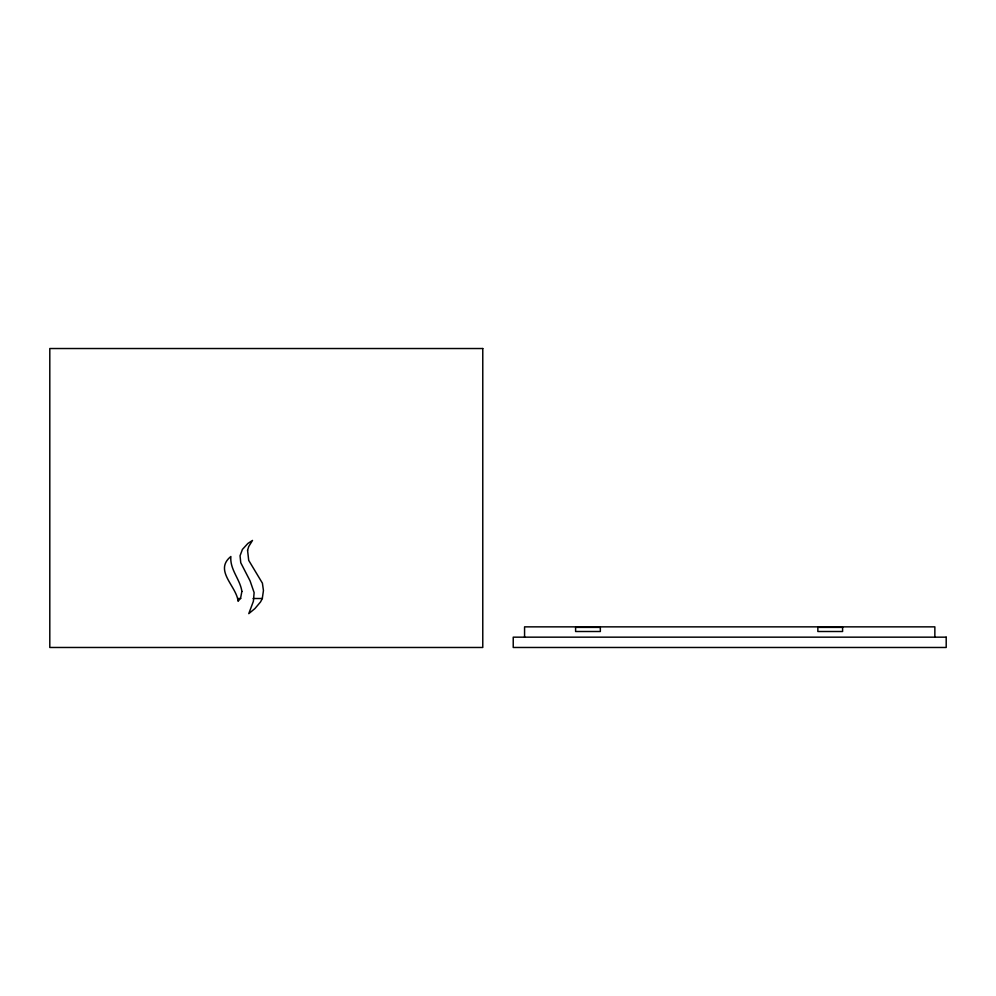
<?xml version="1.0" encoding="UTF-8"?>
<svg xmlns="http://www.w3.org/2000/svg" width="996" height="996" viewBox="0 0 996 996"><rect width="100%" height="100%" fill="white"/><g stroke="black" fill="none" stroke-linecap="round" stroke-linejoin="round"><path stroke-width="1.49" d="M237.671 598.509L240.771 598.509M253.133 598.509L262.421 598.509M934.858 637.166L934.858 626.858L524.568 626.858L524.568 637.166M247.568 550.327L248.714 560.375L262.409 583.17L263.442 590.541L262.284 598.596L260.529 601.945L254.914 608.581L248.776 613.648L253.382 601.323L254.117 592.595L250.083 580.905L240.758 562.752L240.048 555.768L242.426 549.406L247.917 543.43L252.498 540.43L248.714 546.543L247.568 550.327M241.879 591.412L240.609 598.048L238.094 601.31C236.538 586.084 213.63 570.496 230.86 556.503C229.703 569.588 240.148 579.224 241.879 591.412M482.774 348.525L49.8 348.525L49.8 647.475L482.774 647.475L482.774 348.525M600.339 627.38L575.601 627.38L575.601 631.501L600.339 631.501L600.339 627.38M842.591 627.38L817.853 627.38L817.853 631.501L842.591 631.501L842.591 627.38M946.2 637.166L513.226 637.166L513.226 647.475L946.2 647.475L946.2 637.166"/></g></svg>
